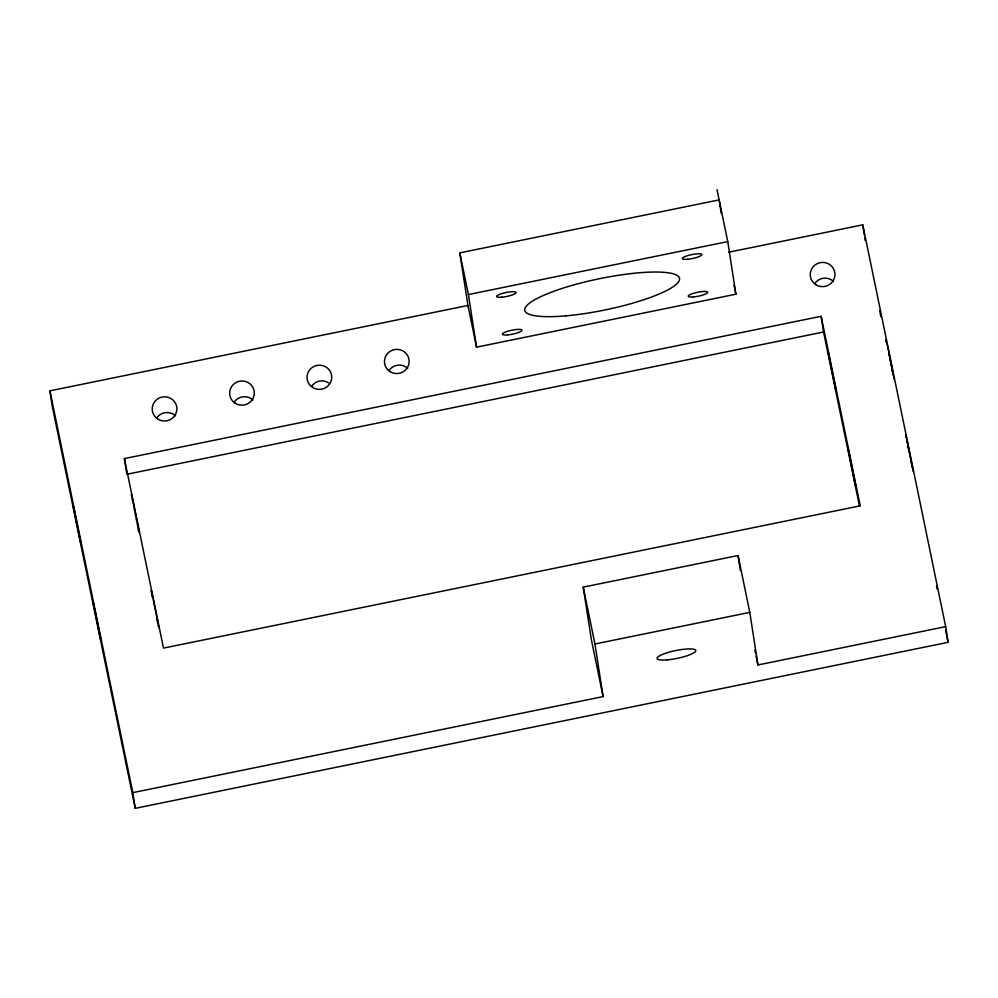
<?xml version="1.0" encoding="UTF-8"?>
<svg xmlns="http://www.w3.org/2000/svg" width="998" height="998" viewBox="0 0 998 998"><rect width="100%" height="100%" fill="white"/><g stroke="black" fill="none" stroke-linecap="round" stroke-linejoin="round"><path stroke-width="1.5" d="M468.187 307.035L459.804 252.868L719.146 199.899L721.242 213.422M727.754 241.591L735.888 294.198L476.545 347.167L468.411 294.56L727.754 241.591L717.026 189.657M728.814 252.195L862.771 224.837L945.667 626.632L948.1 642.325L135.229 808.343L52.333 406.548L49.9 390.842L467.95 305.463L476.545 347.167M124.388 458.593L821.129 316.291L860.239 505.824L163.497 648.114L124.388 458.593L126.596 472.865M126.821 474.287L823.562 331.997L821.129 316.291M135.229 808.343L132.809 792.637L603.104 696.592L591.377 639.73L583.231 587.136L738.058 555.512L749.797 612.373L757.931 664.967L945.667 626.632M603.104 696.592L594.958 643.997L749.797 612.373M886.486 341.291L886.274 340.717M893.871 378.042L894.121 378.991L893.796 376.957M906.546 438.247L905.797 435.103L906.109 437.136M151.234 590.205L153.043 598.501M158.121 624.76L158.62 626.956M886.985 343.487L887.459 345.695M892.661 372.541L893.372 375.847M906.783 439.357L913.357 471.717M132.896 500.946L131.449 494.497L131.761 496.53M157.884 623.663L156.524 617.288M887.696 346.793L888.582 350.972M891.775 368.362L892.374 371.144M911.623 464.519L912.222 467.301M133.196 502.343L138.996 531.111M137.275 523.913L137.861 526.695M888.831 352.157L889.58 355.737M890.79 363.596L891.289 365.979M910.588 459.542L911.336 463.122M153.33 599.885L156.96 617.7M136.239 518.935L136.726 521.33M77.919 529.601L81.25 545.008L73.378 506.36L76.896 524.561M889.829 356.997L892.511 370.295M889.754 358.556L890.278 361.076M909.565 454.577L910.089 457.096M879.637 310.54L880.897 316.628M885.613 339.457L886.236 342.501M891.576 368.374L892.2 371.418M936.486 586.013L937.11 589.057M945.593 630.15L948.1 642.325M823.562 331.997L859.54 506.36M734.054 285.266L735.888 294.198M754.85 650.01L755.461 653.004M756.085 655.998L757.931 664.967M583.231 587.136L594.958 643.997M459.804 252.868L468.411 294.56M135.217 513.97L135.728 516.49M138.073 528.878L138.71 531.909M49.9 390.842L132.809 792.637M908.554 449.599L909.053 452.069M888.756 353.591L889.255 356.074M134.194 508.98L134.705 511.463M907.706 445.32L908.305 448.351M906.658 439.981L907.145 442.526M892.761 371.568L893.26 374.113M157.26 619.209L158.008 623.039M152.095 595.407L152.594 597.964M132.297 499.374L132.796 501.919M151.309 591.29L151.846 594.134M158.545 625.871L158.844 627.542M862.771 224.837L864.318 234.879M864.755 237.711L865.191 240.53M738.058 555.512L740.391 570.544M814.742 283.582A12.35 12.088 -8.8 0 1 833.53 281.399M311.538 386.363A12.35 12.088 -8.8 0 1 328.641 382.858M234.118 402.169A12.35 12.088 -8.8 0 1 252.918 399.986M388.958 370.545A12.35 12.088 -8.8 0 1 407.745 368.362M156.711 417.975A12.35 12.088 -8.8 0 1 175.498 415.792M828.427 353.142L828.19 352.207L836.05 390.842L828.427 353.142M847.988 447.915L847.739 446.967L855.61 485.614L847.988 447.915M93.176 602.068L92.939 601.12L100.798 639.768L93.176 602.068M507.558 334.904A9.955 1.996 -11.7 0 0 521.917 330.201A9.955 1.996 -11.7 0 0 507.021 331.473A9.955 1.996 -11.7 0 0 507.558 334.904M693.348 296.955A9.955 1.996 -11.7 0 0 707.719 292.252A9.955 1.996 -11.7 0 0 692.824 293.537A9.955 1.996 -11.7 0 0 693.348 296.955M501.72 297.217A9.955 1.996 -11.7 0 0 516.091 292.514A9.955 1.996 -11.7 0 0 501.196 293.799A9.955 1.996 -11.7 0 0 501.72 297.217M157.734 419.035A12.35 12.088 -8.8 0 0 176.871 409.592A12.35 12.088 -8.8 0 0 159.069 398.102A12.35 12.088 -8.8 0 0 157.734 419.035M815.765 284.642A12.35 12.088 -8.8 0 0 834.914 275.199A12.35 12.088 -8.8 0 0 817.1 263.709A12.35 12.088 -8.8 0 0 815.765 284.642M312.561 387.411A12.35 12.088 -8.8 0 0 331.71 377.968A12.35 12.088 -8.8 0 0 313.896 366.478A12.35 12.088 -8.8 0 0 312.561 387.411M565.542 315.879A79.017 15.868 -11.7 0 0 679.563 278.567A79.017 15.868 -11.7 0 0 561.338 288.684A79.017 15.868 -11.7 0 0 565.542 315.879M687.522 259.28A9.955 1.996 -11.7 0 0 701.881 254.577A9.955 1.996 -11.7 0 0 686.986 255.85A9.955 1.996 -11.7 0 0 687.522 259.28M389.981 371.593A12.35 12.088 -8.8 0 0 409.118 362.149A12.35 12.088 -8.8 0 0 391.316 350.672A12.35 12.088 -8.8 0 0 389.981 371.593M235.154 403.217A12.35 12.088 -8.8 0 0 254.29 393.773A12.35 12.088 -8.8 0 0 236.489 382.296A12.35 12.088 -8.8 0 0 235.154 403.217M667.3 659.853A19.76 3.967 -11.7 0 0 695.806 650.534A19.76 3.967 -11.7 0 0 666.24 653.054A19.76 3.967 -11.7 0 0 667.3 659.853"/></g></svg>
